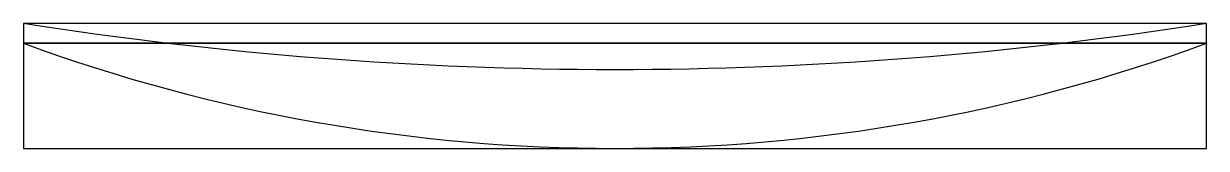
# Model space of a CAD drawing. Header units: millimetres. Extents: x -90 to 0, y -8 to 1.5.
import ezdxf

# ---------------------------------------------------------------- set-up
doc = ezdxf.new("R2010")
doc.units = ezdxf.units.MM
doc.layers.get('0').update_dxf_attribs({"linetype": 'CONTINUOUS'})

msp = doc.modelspace()

# ---------------------------------------------------------------- linework, layer by layer
msp.add_line((0, 1.5), (-90, 1.5))
msp.add_lwpolyline([(0, 0), (-90, 0), (0, 0), (0, 1.5, -0.078059), (-90, 1.5), (-90, 0), (-90, -8), (0, -8)], format="xyb", close=True)
msp.add_arc((-45, 122.5625), 130.5625, 249.838804, 290.161196)
msp.add_point((0, 0))

doc.saveas('drawing.dxf')
